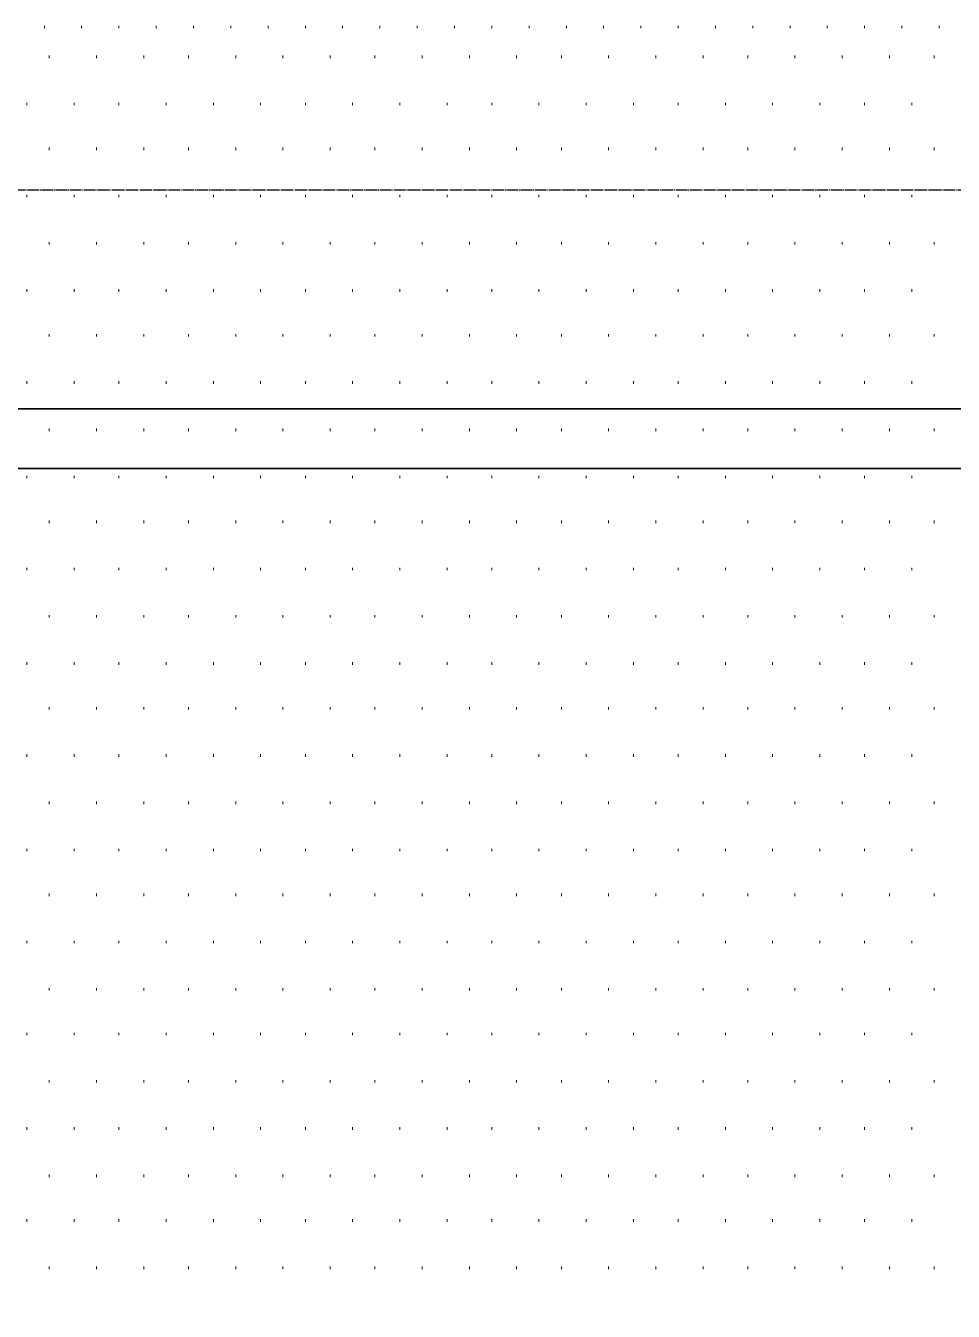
# Model space of a CAD drawing. Header units: millimetres. Extents: x -383313 to -161684, y -117025 to 99224.
# Drawn here: x -323717 to -322137, y -7491 to -5302 of the extents above; entities that cross this region are included whole.
import ezdxf

# ---------------------------------------------------------------- set-up
doc = ezdxf.new("R2010")
doc.units = ezdxf.units.MM
doc.header["$MEASUREMENT"] = 0
doc.linetypes.add('PS-GOST2.303 5', pattern=[24, 20, -1.5, 1, -1.5])
doc.layers.add('PDF_Geometry', color=7, linetype='Continuous')
doc.layers.add('PS_Оси', color=5, linetype='PS-GOST2.303 5')

# ---------------------------------------------------------------- blocks, each defined once
blk = doc.blocks.new('A$Cf5759c35')
at = {"layer": 'PDF_Geometry', "color": 8, "lineweight": 13}
for points in [[(34776.7, 12958.2), (34776.7, 12962.5)], [(34840.2, 12958.2), (34840.2, 12962.5)], [(34903.7, 12958.2), (34903.7, 12962.5)], [(34967.2, 12958.2), (34967.2, 12962.5)], [(35030.7, 12958.2), (35030.7, 12962.5)], [(35094.2, 12958.2), (35094.2, 12962.5)], [(35157.7, 12958.2), (35157.7, 12962.5)], [(35221.2, 12958.2), (35221.2, 12962.5)], [(35284.7, 12958.2), (35284.7, 12962.5)], [(35348.2, 12958.2), (35348.2, 12962.5)], [(35411.7, 12958.2), (35411.7, 12962.5)], [(35475.2, 12958.2), (35475.2, 12962.5)], [(35538.7, 12958.2), (35538.7, 12962.5)], [(35602.2, 12958.2), (35602.2, 12962.5)], [(35665.7, 12958.2), (35665.7, 12962.5)], [(35729.2, 12958.2), (35729.2, 12962.5)], [(35792.7, 12958.2), (35792.7, 12962.5)], [(35856.2, 12958.2), (35856.2, 12962.5)], [(35919.7, 12958.2), (35919.7, 12962.5)], [(35983.2, 12958.2), (35983.2, 12962.5)], [(36046.7, 12958.2), (36046.7, 12962.5)], [(36110.2, 12958.2), (36110.2, 12962.5)], [(36173.7, 12958.2), (36173.7, 12962.5)], [(36237.2, 12958.2), (36237.2, 12962.5)], [(36300.7, 12958.2), (36300.7, 12962.5)]]:
    blk.add_lwpolyline(points, dxfattribs=at)
at = {"layer": 'PDF_Geometry', "color": 8, "lineweight": 9}
for points in [[(34785.1, 12907.4), (34785.1, 12911.7)], [(34865.6, 12907.4), (34865.6, 12911.7)], [(34946, 12907.4), (34946, 12911.7)], [(35022.2, 12907.4), (35022.2, 12911.7)], [(35102.6, 12907.4), (35102.6, 12911.7)], [(35183.1, 12907.4), (35183.1, 12911.7)], [(35263.5, 12907.4), (35263.5, 12911.7)], [(35339.7, 12907.4), (35339.7, 12911.7)], [(35420.1, 12907.4), (35420.1, 12911.7)], [(35500.6, 12907.4), (35500.6, 12911.7)], [(35581, 12907.4), (35581, 12911.7)], [(35657.2, 12907.4), (35657.2, 12911.7)], [(35737.6, 12907.4), (35737.6, 12911.7)], [(35818.1, 12907.4), (35818.1, 12911.7)], [(35898.5, 12907.4), (35898.5, 12911.7)], [(35974.7, 12907.4), (35974.7, 12911.7)], [(36055.1, 12907.4), (36055.1, 12911.7)], [(36135.6, 12907.4), (36135.6, 12911.7)], [(36216, 12907.4), (36216, 12911.7)], [(36292.2, 12907.4), (36292.2, 12911.7)], [(34747, 12827), (34747, 12831.2)], [(34827.5, 12827), (34827.5, 12831.2)], [(34903.7, 12827), (34903.7, 12831.2)], [(34984.1, 12827), (34984.1, 12831.2)], [(35064.5, 12827), (35064.5, 12831.2)], [(35145, 12827), (35145, 12831.2)], [(35221.2, 12827), (35221.2, 12831.2)], [(35301.6, 12827), (35301.6, 12831.2)], [(35382, 12827), (35382, 12831.2)], [(35462.5, 12827), (35462.5, 12831.2)], [(35538.7, 12827), (35538.7, 12831.2)], [(35619.1, 12827), (35619.1, 12831.2)], [(35699.5, 12827), (35699.5, 12831.2)], [(35780, 12827), (35780, 12831.2)], [(35856.2, 12827), (35856.2, 12831.2)], [(35936.6, 12827), (35936.6, 12831.2)], [(36017, 12827), (36017, 12831.2)], [(36097.5, 12827), (36097.5, 12831.2)], [(36173.7, 12827), (36173.7, 12831.2)], [(36254.1, 12827), (36254.1, 12831.2)], [(34785.1, 12750.8), (34785.1, 12755)], [(34865.6, 12750.8), (34865.6, 12755)], [(34946, 12750.8), (34946, 12755)], [(35022.2, 12750.8), (35022.2, 12755)], [(35102.6, 12750.8), (35102.6, 12755)], [(35183.1, 12750.8), (35183.1, 12755)], [(35263.5, 12750.8), (35263.5, 12755)], [(35339.7, 12750.8), (35339.7, 12755)], [(35420.1, 12750.8), (35420.1, 12755)], [(35500.6, 12750.8), (35500.6, 12755)], [(35581, 12750.8), (35581, 12755)], [(35657.2, 12750.8), (35657.2, 12755)], [(35737.6, 12750.8), (35737.6, 12755)], [(35818.1, 12750.8), (35818.1, 12755)], [(35898.5, 12750.8), (35898.5, 12755)], [(35974.7, 12750.8), (35974.7, 12755)], [(36055.1, 12750.8), (36055.1, 12755)], [(36135.6, 12750.8), (36135.6, 12755)], [(36216, 12750.8), (36216, 12755)], [(36292.2, 12750.8), (36292.2, 12755)], [(34747, 12670.4), (34747, 12674.6)], [(34827.5, 12670.4), (34827.5, 12674.6)], [(34903.7, 12670.4), (34903.7, 12674.6)], [(34984.1, 12670.4), (34984.1, 12674.6)], [(35064.5, 12670.4), (35064.5, 12674.6)], [(35145, 12670.4), (35145, 12674.6)], [(35221.2, 12670.4), (35221.2, 12674.6)], [(35301.6, 12670.4), (35301.6, 12674.6)], [(35382, 12670.4), (35382, 12674.6)], [(35462.5, 12670.4), (35462.5, 12674.6)], [(35538.7, 12670.4), (35538.7, 12674.6)], [(35619.1, 12670.4), (35619.1, 12674.6)], [(35699.5, 12670.4), (35699.5, 12674.6)], [(35780, 12670.4), (35780, 12674.6)], [(35856.2, 12670.4), (35856.2, 12674.6)], [(35936.6, 12670.4), (35936.6, 12674.6)], [(36017, 12670.4), (36017, 12674.6)], [(36097.5, 12670.4), (36097.5, 12674.6)], [(36173.7, 12670.4), (36173.7, 12674.6)], [(36254.1, 12670.4), (36254.1, 12674.6)], [(34785.1, 12589.9), (34785.1, 12594.2)], [(34865.6, 12589.9), (34865.6, 12594.2)], [(34946, 12589.9), (34946, 12594.2)], [(35022.2, 12589.9), (35022.2, 12594.2)], [(35102.6, 12589.9), (35102.6, 12594.2)], [(35183.1, 12589.9), (35183.1, 12594.2)], [(35263.5, 12589.9), (35263.5, 12594.2)], [(35339.7, 12589.9), (35339.7, 12594.2)], [(35420.1, 12589.9), (35420.1, 12594.2)], [(35500.6, 12589.9), (35500.6, 12594.2)], [(35581, 12589.9), (35581, 12594.2)], [(35657.2, 12589.9), (35657.2, 12594.2)], [(35737.6, 12589.9), (35737.6, 12594.2)], [(35818.1, 12589.9), (35818.1, 12594.2)], [(35898.5, 12589.9), (35898.5, 12594.2)], [(35974.7, 12589.9), (35974.7, 12594.2)], [(36055.1, 12589.9), (36055.1, 12594.2)], [(36135.6, 12589.9), (36135.6, 12594.2)], [(36216, 12589.9), (36216, 12594.2)], [(36292.2, 12589.9), (36292.2, 12594.2)], [(34747, 12509.5), (34747, 12513.7)], [(34827.5, 12509.5), (34827.5, 12513.7)], [(34903.7, 12509.5), (34903.7, 12513.7)], [(34984.1, 12509.5), (34984.1, 12513.7)], [(35064.5, 12509.5), (35064.5, 12513.7)], [(35145, 12509.5), (35145, 12513.7)], [(35221.2, 12509.5), (35221.2, 12513.7)], [(35301.6, 12509.5), (35301.6, 12513.7)], [(35382, 12509.5), (35382, 12513.7)], [(35462.5, 12509.5), (35462.5, 12513.7)], [(35538.7, 12509.5), (35538.7, 12513.7)], [(35619.1, 12509.5), (35619.1, 12513.7)], [(35699.5, 12509.5), (35699.5, 12513.7)], [(35780, 12509.5), (35780, 12513.7)], [(35856.2, 12509.5), (35856.2, 12513.7)], [(35936.6, 12509.5), (35936.6, 12513.7)], [(36017, 12509.5), (36017, 12513.7)], [(36097.5, 12509.5), (36097.5, 12513.7)], [(36173.7, 12509.5), (36173.7, 12513.7)], [(36254.1, 12509.5), (36254.1, 12513.7)], [(34785.1, 12433.3), (34785.1, 12437.5)], [(34865.6, 12433.3), (34865.6, 12437.5)], [(34946, 12433.3), (34946, 12437.5)], [(35022.2, 12433.3), (35022.2, 12437.5)], [(35102.6, 12433.3), (35102.6, 12437.5)], [(35183.1, 12433.3), (35183.1, 12437.5)], [(35263.5, 12433.3), (35263.5, 12437.5)], [(35339.7, 12433.3), (35339.7, 12437.5)], [(35420.1, 12433.3), (35420.1, 12437.5)], [(35500.6, 12433.3), (35500.6, 12437.5)], [(35581, 12433.3), (35581, 12437.5)], [(35657.2, 12433.3), (35657.2, 12437.5)], [(35737.6, 12433.3), (35737.6, 12437.5)], [(35818.1, 12433.3), (35818.1, 12437.5)], [(35898.5, 12433.3), (35898.5, 12437.5)], [(35974.7, 12433.3), (35974.7, 12437.5)], [(36055.1, 12433.3), (36055.1, 12437.5)], [(36135.6, 12433.3), (36135.6, 12437.5)], [(36216, 12433.3), (36216, 12437.5)], [(36292.2, 12433.3), (36292.2, 12437.5)], [(34747, 12352.9), (34747, 12357.1)], [(34827.5, 12352.9), (34827.5, 12357.1)], [(34903.7, 12352.9), (34903.7, 12357.1)], [(34984.1, 12352.9), (34984.1, 12357.1)], [(35064.5, 12352.9), (35064.5, 12357.1)], [(35145, 12352.9), (35145, 12357.1)], [(35221.2, 12352.9), (35221.2, 12357.1)], [(35301.6, 12352.9), (35301.6, 12357.1)], [(35382, 12352.9), (35382, 12357.1)], [(35462.5, 12352.9), (35462.5, 12357.1)], [(35538.7, 12352.9), (35538.7, 12357.1)], [(35619.1, 12352.9), (35619.1, 12357.1)], [(35699.5, 12352.9), (35699.5, 12357.1)], [(35780, 12352.9), (35780, 12357.1)], [(35856.2, 12352.9), (35856.2, 12357.1)], [(35936.6, 12352.9), (35936.6, 12357.1)], [(36017, 12352.9), (36017, 12357.1)], [(36097.5, 12352.9), (36097.5, 12357.1)], [(36173.7, 12352.9), (36173.7, 12357.1)], [(36254.1, 12352.9), (36254.1, 12357.1)], [(34785.1, 12272.4), (34785.1, 12276.7)], [(34865.6, 12272.4), (34865.6, 12276.7)], [(34946, 12272.4), (34946, 12276.7)], [(35022.2, 12272.4), (35022.2, 12276.7)], [(35102.6, 12272.4), (35102.6, 12276.7)], [(35183.1, 12272.4), (35183.1, 12276.7)], [(35263.5, 12272.4), (35263.5, 12276.7)], [(35339.7, 12272.4), (35339.7, 12276.7)], [(35420.1, 12272.4), (35420.1, 12276.7)], [(35500.6, 12272.4), (35500.6, 12276.7)], [(35581, 12272.4), (35581, 12276.7)], [(35657.2, 12272.4), (35657.2, 12276.7)], [(35737.6, 12272.4), (35737.6, 12276.7)], [(35818.1, 12272.4), (35818.1, 12276.7)], [(35898.5, 12272.4), (35898.5, 12276.7)], [(35974.7, 12272.4), (35974.7, 12276.7)], [(36055.1, 12272.4), (36055.1, 12276.7)], [(36135.6, 12272.4), (36135.6, 12276.7)], [(36216, 12272.4), (36216, 12276.7)], [(36292.2, 12272.4), (36292.2, 12276.7)], [(34747, 12192), (34747, 12196.2)], [(34827.5, 12192), (34827.5, 12196.2)], [(34903.7, 12192), (34903.7, 12196.2)], [(34984.1, 12192), (34984.1, 12196.2)], [(35064.5, 12192), (35064.5, 12196.2)], [(35145, 12192), (35145, 12196.2)], [(35221.2, 12192), (35221.2, 12196.2)], [(35301.6, 12192), (35301.6, 12196.2)], [(35382, 12192), (35382, 12196.2)], [(35462.5, 12192), (35462.5, 12196.2)], [(35538.7, 12192), (35538.7, 12196.2)], [(35619.1, 12192), (35619.1, 12196.2)], [(35699.5, 12192), (35699.5, 12196.2)], [(35780, 12192), (35780, 12196.2)], [(35856.2, 12192), (35856.2, 12196.2)], [(35936.6, 12192), (35936.6, 12196.2)], [(36017, 12192), (36017, 12196.2)], [(36097.5, 12192), (36097.5, 12196.2)], [(36173.7, 12192), (36173.7, 12196.2)], [(36254.1, 12192), (36254.1, 12196.2)], [(34785.1, 12115.8), (34785.1, 12120)], [(34865.6, 12115.8), (34865.6, 12120)], [(34946, 12115.8), (34946, 12120)], [(35022.2, 12115.8), (35022.2, 12120)], [(35102.6, 12115.8), (35102.6, 12120)], [(35183.1, 12115.8), (35183.1, 12120)], [(35263.5, 12115.8), (35263.5, 12120)], [(35339.7, 12115.8), (35339.7, 12120)], [(35420.1, 12115.8), (35420.1, 12120)], [(35500.6, 12115.8), (35500.6, 12120)], [(35581, 12115.8), (35581, 12120)], [(35657.2, 12115.8), (35657.2, 12120)], [(35737.6, 12115.8), (35737.6, 12120)], [(35818.1, 12115.8), (35818.1, 12120)], [(35898.5, 12115.8), (35898.5, 12120)], [(35974.7, 12115.8), (35974.7, 12120)], [(36055.1, 12115.8), (36055.1, 12120)], [(36135.6, 12115.8), (36135.6, 12120)], [(36216, 12115.8), (36216, 12120)], [(36292.2, 12115.8), (36292.2, 12120)], [(34747, 12035.4), (34747, 12039.6)], [(34827.5, 12035.4), (34827.5, 12039.6)], [(34903.7, 12035.4), (34903.7, 12039.6)], [(34984.1, 12035.4), (34984.1, 12039.6)], [(35064.5, 12035.4), (35064.5, 12039.6)], [(35145, 12035.4), (35145, 12039.6)], [(35221.2, 12035.4), (35221.2, 12039.6)], [(35301.6, 12035.4), (35301.6, 12039.6)], [(35382, 12035.4), (35382, 12039.6)], [(35462.5, 12035.4), (35462.5, 12039.6)], [(35538.7, 12035.4), (35538.7, 12039.6)], [(35619.1, 12035.4), (35619.1, 12039.6)], [(35699.5, 12035.4), (35699.5, 12039.6)], [(35780, 12035.4), (35780, 12039.6)], [(35856.2, 12035.4), (35856.2, 12039.6)], [(35936.6, 12035.4), (35936.6, 12039.6)], [(36017, 12035.4), (36017, 12039.6)], [(36097.5, 12035.4), (36097.5, 12039.6)], [(36173.7, 12035.4), (36173.7, 12039.6)], [(36254.1, 12035.4), (36254.1, 12039.6)], [(34785.1, 11954.9), (34785.1, 11959.2)], [(34865.6, 11954.9), (34865.6, 11959.2)], [(34946, 11954.9), (34946, 11959.2)], [(35022.2, 11954.9), (35022.2, 11959.2)], [(35102.6, 11954.9), (35102.6, 11959.2)], [(35183.1, 11954.9), (35183.1, 11959.2)], [(35263.5, 11954.9), (35263.5, 11959.2)], [(35339.7, 11954.9), (35339.7, 11959.2)], [(35420.1, 11954.9), (35420.1, 11959.2)], [(35500.6, 11954.9), (35500.6, 11959.2)], [(35581, 11954.9), (35581, 11959.2)], [(35657.2, 11954.9), (35657.2, 11959.2)], [(35737.6, 11954.9), (35737.6, 11959.2)], [(35818.1, 11954.9), (35818.1, 11959.2)], [(35898.5, 11954.9), (35898.5, 11959.2)], [(35974.7, 11954.9), (35974.7, 11959.2)], [(36055.1, 11954.9), (36055.1, 11959.2)], [(36135.6, 11954.9), (36135.6, 11959.2)], [(36216, 11954.9), (36216, 11959.2)], [(36292.2, 11954.9), (36292.2, 11959.2)], [(34747, 11874.5), (34747, 11878.7)], [(34827.5, 11874.5), (34827.5, 11878.7)], [(34903.7, 11874.5), (34903.7, 11878.7)], [(34984.1, 11874.5), (34984.1, 11878.7)], [(35064.5, 11874.5), (35064.5, 11878.7)], [(35145, 11874.5), (35145, 11878.7)], [(35221.2, 11874.5), (35221.2, 11878.7)], [(35301.6, 11874.5), (35301.6, 11878.7)], [(35382, 11874.5), (35382, 11878.7)], [(35462.5, 11874.5), (35462.5, 11878.7)], [(35538.7, 11874.5), (35538.7, 11878.7)], [(35619.1, 11874.5), (35619.1, 11878.7)], [(35699.5, 11874.5), (35699.5, 11878.7)], [(35780, 11874.5), (35780, 11878.7)], [(35856.2, 11874.5), (35856.2, 11878.7)], [(35936.6, 11874.5), (35936.6, 11878.7)], [(36017, 11874.5), (36017, 11878.7)], [(36097.5, 11874.5), (36097.5, 11878.7)], [(36173.7, 11874.5), (36173.7, 11878.7)], [(36254.1, 11874.5), (36254.1, 11878.7)], [(34785.1, 11798.3), (34785.1, 11802.5)], [(34865.6, 11798.3), (34865.6, 11802.5)], [(34946, 11798.3), (34946, 11802.5)], [(35022.2, 11798.3), (35022.2, 11802.5)], [(35102.6, 11798.3), (35102.6, 11802.5)], [(35183.1, 11798.3), (35183.1, 11802.5)], [(35263.5, 11798.3), (35263.5, 11802.5)], [(35339.7, 11798.3), (35339.7, 11802.5)], [(35420.1, 11798.3), (35420.1, 11802.5)], [(35500.6, 11798.3), (35500.6, 11802.5)], [(35581, 11798.3), (35581, 11802.5)], [(35657.2, 11798.3), (35657.2, 11802.5)], [(35737.6, 11798.3), (35737.6, 11802.5)], [(35818.1, 11798.3), (35818.1, 11802.5)], [(35898.5, 11798.3), (35898.5, 11802.5)], [(35974.7, 11798.3), (35974.7, 11802.5)], [(36055.1, 11798.3), (36055.1, 11802.5)], [(36135.6, 11798.3), (36135.6, 11802.5)], [(36216, 11798.3), (36216, 11802.5)], [(36292.2, 11798.3), (36292.2, 11802.5)], [(34747, 11717.9), (34747, 11722.1)], [(34827.5, 11717.9), (34827.5, 11722.1)], [(34903.7, 11717.9), (34903.7, 11722.1)], [(34984.1, 11717.9), (34984.1, 11722.1)], [(35064.5, 11717.9), (35064.5, 11722.1)], [(35145, 11717.9), (35145, 11722.1)], [(35221.2, 11717.9), (35221.2, 11722.1)], [(35301.6, 11717.9), (35301.6, 11722.1)], [(35382, 11717.9), (35382, 11722.1)], [(35462.5, 11717.9), (35462.5, 11722.1)], [(35538.7, 11717.9), (35538.7, 11722.1)], [(35619.1, 11717.9), (35619.1, 11722.1)], [(35699.5, 11717.9), (35699.5, 11722.1)], [(35780, 11717.9), (35780, 11722.1)], [(35856.2, 11717.9), (35856.2, 11722.1)], [(35936.6, 11717.9), (35936.6, 11722.1)], [(36017, 11717.9), (36017, 11722.1)], [(36097.5, 11717.9), (36097.5, 11722.1)], [(36173.7, 11717.9), (36173.7, 11722.1)], [(36254.1, 11717.9), (36254.1, 11722.1)], [(34785.1, 11637.4), (34785.1, 11641.7)], [(34865.6, 11637.4), (34865.6, 11641.7)], [(34946, 11637.4), (34946, 11641.7)], [(35022.2, 11637.4), (35022.2, 11641.7)], [(35102.6, 11637.4), (35102.6, 11641.7)], [(35183.1, 11637.4), (35183.1, 11641.7)], [(35263.5, 11637.4), (35263.5, 11641.7)], [(35339.7, 11637.4), (35339.7, 11641.7)], [(35420.1, 11637.4), (35420.1, 11641.7)], [(35500.6, 11637.4), (35500.6, 11641.7)], [(35581, 11637.4), (35581, 11641.7)], [(35657.2, 11637.4), (35657.2, 11641.7)], [(35737.6, 11637.4), (35737.6, 11641.7)], [(35818.1, 11637.4), (35818.1, 11641.7)], [(35898.5, 11637.4), (35898.5, 11641.7)], [(35974.7, 11637.4), (35974.7, 11641.7)], [(36055.1, 11637.4), (36055.1, 11641.7)], [(36135.6, 11637.4), (36135.6, 11641.7)], [(36216, 11637.4), (36216, 11641.7)], [(36292.2, 11637.4), (36292.2, 11641.7)], [(34747, 11557), (34747, 11561.2)], [(34827.5, 11557), (34827.5, 11561.2)], [(34903.7, 11557), (34903.7, 11561.2)], [(34984.1, 11557), (34984.1, 11561.2)], [(35064.5, 11557), (35064.5, 11561.2)], [(35145, 11557), (35145, 11561.2)], [(35221.2, 11557), (35221.2, 11561.2)], [(35301.6, 11557), (35301.6, 11561.2)], [(35382, 11557), (35382, 11561.2)], [(35462.5, 11557), (35462.5, 11561.2)], [(35538.7, 11557), (35538.7, 11561.2)], [(35619.1, 11557), (35619.1, 11561.2)], [(35699.5, 11557), (35699.5, 11561.2)], [(35780, 11557), (35780, 11561.2)], [(35856.2, 11557), (35856.2, 11561.2)], [(35936.6, 11557), (35936.6, 11561.2)], [(36017, 11557), (36017, 11561.2)], [(36097.5, 11557), (36097.5, 11561.2)], [(36173.7, 11557), (36173.7, 11561.2)], [(36254.1, 11557), (36254.1, 11561.2)], [(34785.1, 11480.8), (34785.1, 11485)], [(34865.6, 11480.8), (34865.6, 11485)], [(34946, 11480.8), (34946, 11485)], [(35022.2, 11480.8), (35022.2, 11485)], [(35102.6, 11480.8), (35102.6, 11485)], [(35183.1, 11480.8), (35183.1, 11485)], [(35263.5, 11480.8), (35263.5, 11485)], [(35339.7, 11480.8), (35339.7, 11485)], [(35420.1, 11480.8), (35420.1, 11485)], [(35500.6, 11480.8), (35500.6, 11485)], [(35581, 11480.8), (35581, 11485)], [(35657.2, 11480.8), (35657.2, 11485)], [(35737.6, 11480.8), (35737.6, 11485)], [(35818.1, 11480.8), (35818.1, 11485)], [(35898.5, 11480.8), (35898.5, 11485)], [(35974.7, 11480.8), (35974.7, 11485)], [(36055.1, 11480.8), (36055.1, 11485)], [(36135.6, 11480.8), (36135.6, 11485)], [(36216, 11480.8), (36216, 11485)], [(36292.2, 11480.8), (36292.2, 11485)], [(34747, 11400.4), (34747, 11404.6)], [(34827.5, 11400.4), (34827.5, 11404.6)], [(34903.7, 11400.4), (34903.7, 11404.6)], [(34984.1, 11400.4), (34984.1, 11404.6)], [(35064.5, 11400.4), (35064.5, 11404.6)], [(35145, 11400.4), (35145, 11404.6)], [(35221.2, 11400.4), (35221.2, 11404.6)], [(35301.6, 11400.4), (35301.6, 11404.6)], [(35382, 11400.4), (35382, 11404.6)], [(35462.5, 11400.4), (35462.5, 11404.6)], [(35538.7, 11400.4), (35538.7, 11404.6)], [(35619.1, 11400.4), (35619.1, 11404.6)], [(35699.5, 11400.4), (35699.5, 11404.6)], [(35780, 11400.4), (35780, 11404.6)], [(35856.2, 11400.4), (35856.2, 11404.6)], [(35936.6, 11400.4), (35936.6, 11404.6)], [(36017, 11400.4), (36017, 11404.6)], [(36097.5, 11400.4), (36097.5, 11404.6)], [(36173.7, 11400.4), (36173.7, 11404.6)], [(36254.1, 11400.4), (36254.1, 11404.6)], [(34785.1, 11319.9), (34785.1, 11324.2)], [(34865.6, 11319.9), (34865.6, 11324.2)], [(34946, 11319.9), (34946, 11324.2)], [(35022.2, 11319.9), (35022.2, 11324.2)], [(35102.6, 11319.9), (35102.6, 11324.2)], [(35183.1, 11319.9), (35183.1, 11324.2)], [(35263.5, 11319.9), (35263.5, 11324.2)], [(35339.7, 11319.9), (35339.7, 11324.2)], [(35420.1, 11319.9), (35420.1, 11324.2)], [(35500.6, 11319.9), (35500.6, 11324.2)], [(35581, 11319.9), (35581, 11324.2)], [(35657.2, 11319.9), (35657.2, 11324.2)], [(35737.6, 11319.9), (35737.6, 11324.2)], [(35818.1, 11319.9), (35818.1, 11324.2)], [(35898.5, 11319.9), (35898.5, 11324.2)], [(35974.7, 11319.9), (35974.7, 11324.2)], [(36055.1, 11319.9), (36055.1, 11324.2)], [(36135.6, 11319.9), (36135.6, 11324.2)], [(36216, 11319.9), (36216, 11324.2)], [(36292.2, 11319.9), (36292.2, 11324.2)], [(34747, 11243.7), (34747, 11248)], [(34827.5, 11243.7), (34827.5, 11248)], [(34903.7, 11243.7), (34903.7, 11248)], [(34984.1, 11243.7), (34984.1, 11248)], [(35064.5, 11243.7), (35064.5, 11248)], [(35145, 11243.7), (35145, 11248)], [(35221.2, 11243.7), (35221.2, 11248)], [(35301.6, 11243.7), (35301.6, 11248)], [(35382, 11243.7), (35382, 11248)], [(35462.5, 11243.7), (35462.5, 11248)], [(35538.7, 11243.7), (35538.7, 11248)], [(35619.1, 11243.7), (35619.1, 11248)], [(35699.5, 11243.7), (35699.5, 11248)], [(35780, 11243.7), (35780, 11248)], [(35856.2, 11243.7), (35856.2, 11248)], [(35936.6, 11243.7), (35936.6, 11248)], [(36017, 11243.7), (36017, 11248)], [(36097.5, 11243.7), (36097.5, 11248)], [(36173.7, 11243.7), (36173.7, 11248)], [(36254.1, 11243.7), (36254.1, 11248)], [(34785.1, 11163.3), (34785.1, 11167.5)], [(34865.6, 11163.3), (34865.6, 11167.5)], [(34946, 11163.3), (34946, 11167.5)], [(35022.2, 11163.3), (35022.2, 11167.5)], [(35102.6, 11163.3), (35102.6, 11167.5)], [(35183.1, 11163.3), (35183.1, 11167.5)], [(35263.5, 11163.3), (35263.5, 11167.5)], [(35339.7, 11163.3), (35339.7, 11167.5)], [(35420.1, 11163.3), (35420.1, 11167.5)], [(35500.6, 11163.3), (35500.6, 11167.5)], [(35581, 11163.3), (35581, 11167.5)], [(35657.2, 11163.3), (35657.2, 11167.5)], [(35737.6, 11163.3), (35737.6, 11167.5)], [(35818.1, 11163.3), (35818.1, 11167.5)], [(35898.5, 11163.3), (35898.5, 11167.5)], [(35974.7, 11163.3), (35974.7, 11167.5)], [(36055.1, 11163.3), (36055.1, 11167.5)], [(36135.6, 11163.3), (36135.6, 11167.5)], [(36216, 11163.3), (36216, 11167.5)], [(36292.2, 11163.3), (36292.2, 11167.5)], [(34747, 11082.9), (34747, 11087.1)], [(34827.5, 11082.9), (34827.5, 11087.1)], [(34903.7, 11082.9), (34903.7, 11087.1)], [(34984.1, 11082.9), (34984.1, 11087.1)], [(35064.5, 11082.9), (35064.5, 11087.1)], [(35145, 11082.9), (35145, 11087.1)], [(35221.2, 11082.9), (35221.2, 11087.1)], [(35301.6, 11082.9), (35301.6, 11087.1)], [(35382, 11082.9), (35382, 11087.1)], [(35462.5, 11082.9), (35462.5, 11087.1)], [(35538.7, 11082.9), (35538.7, 11087.1)], [(35619.1, 11082.9), (35619.1, 11087.1)], [(35699.5, 11082.9), (35699.5, 11087.1)], [(35780, 11082.9), (35780, 11087.1)], [(35856.2, 11082.9), (35856.2, 11087.1)], [(35936.6, 11082.9), (35936.6, 11087.1)], [(36017, 11082.9), (36017, 11087.1)], [(36097.5, 11082.9), (36097.5, 11087.1)], [(36173.7, 11082.9), (36173.7, 11087.1)], [(36254.1, 11082.9), (36254.1, 11087.1)], [(34785.1, 11002.4), (34785.1, 11006.7)], [(34865.6, 11002.4), (34865.6, 11006.7)], [(34946, 11002.4), (34946, 11006.7)], [(35022.2, 11002.4), (35022.2, 11006.7)], [(35102.6, 11002.4), (35102.6, 11006.7)], [(35183.1, 11002.4), (35183.1, 11006.7)], [(35263.5, 11002.4), (35263.5, 11006.7)], [(35339.7, 11002.4), (35339.7, 11006.7)], [(35420.1, 11002.4), (35420.1, 11006.7)], [(35500.6, 11002.4), (35500.6, 11006.7)], [(35581, 11002.4), (35581, 11006.7)], [(35657.2, 11002.4), (35657.2, 11006.7)], [(35737.6, 11002.4), (35737.6, 11006.7)], [(35818.1, 11002.4), (35818.1, 11006.7)], [(35898.5, 11002.4), (35898.5, 11006.7)], [(35974.7, 11002.4), (35974.7, 11006.7)], [(36055.1, 11002.4), (36055.1, 11006.7)], [(36135.6, 11002.4), (36135.6, 11006.7)], [(36216, 11002.4), (36216, 11006.7)], [(36292.2, 11002.4), (36292.2, 11006.7)], [(34747, 10926.2), (34747, 10930.5)], [(34827.5, 10926.2), (34827.5, 10930.5)], [(34903.7, 10926.2), (34903.7, 10930.5)], [(34984.1, 10926.2), (34984.1, 10930.5)], [(35064.5, 10926.2), (35064.5, 10930.5)], [(35145, 10926.2), (35145, 10930.5)], [(35221.2, 10926.2), (35221.2, 10930.5)], [(35301.6, 10926.2), (35301.6, 10930.5)], [(35382, 10926.2), (35382, 10930.5)], [(35462.5, 10926.2), (35462.5, 10930.5)], [(35538.7, 10926.2), (35538.7, 10930.5)], [(35619.1, 10926.2), (35619.1, 10930.5)], [(35699.5, 10926.2), (35699.5, 10930.5)], [(35780, 10926.2), (35780, 10930.5)], [(35856.2, 10926.2), (35856.2, 10930.5)], [(35936.6, 10926.2), (35936.6, 10930.5)], [(36017, 10926.2), (36017, 10930.5)], [(36097.5, 10926.2), (36097.5, 10930.5)], [(36173.7, 10926.2), (36173.7, 10930.5)], [(36254.1, 10926.2), (36254.1, 10930.5)], [(34785.1, 10845.8), (34785.1, 10850)], [(34865.6, 10845.8), (34865.6, 10850)], [(34946, 10845.8), (34946, 10850)], [(35022.2, 10845.8), (35022.2, 10850)], [(35102.6, 10845.8), (35102.6, 10850)], [(35183.1, 10845.8), (35183.1, 10850)], [(35263.5, 10845.8), (35263.5, 10850)], [(35339.7, 10845.8), (35339.7, 10850)], [(35420.1, 10845.8), (35420.1, 10850)], [(35500.6, 10845.8), (35500.6, 10850)], [(35581, 10845.8), (35581, 10850)], [(35657.2, 10845.8), (35657.2, 10850)], [(35737.6, 10845.8), (35737.6, 10850)], [(35818.1, 10845.8), (35818.1, 10850)], [(35898.5, 10845.8), (35898.5, 10850)], [(35974.7, 10845.8), (35974.7, 10850)], [(36055.1, 10845.8), (36055.1, 10850)], [(36135.6, 10845.8), (36135.6, 10850)], [(36216, 10845.8), (36216, 10850)], [(36292.2, 10845.8), (36292.2, 10850)]]:
    blk.add_lwpolyline(points, dxfattribs=at)
at = {"layer": 'PDF_Geometry', "color": 8, "lineweight": 35}
blk.add_lwpolyline([(38379.2, 12310.5), (28320.8, 12310.5), (28320.8, -7277.1), (28422.4, -7277.1), (28422.4, -3564.5), (28363.2, -3564.5), (28363.2, -1066.8), (28422.4, -1066.8), (28422.4, 2434.2), (28363.2, 2434.2), (28363.2, 4931.8), (28422.4, 4931.8), (28422.4, 8432.8), (28363.2, 8432.8), (28363.2, 10934.7), (28422.4, 10934.7), (28422.4, 12208.9), (38379.2, 12208.9)], dxfattribs=at)

msp = doc.modelspace()

# ---------------------------------------------------------------- linework, layer by layer
at = {"layer": 'PS_Оси'}
msp.add_lwpolyline([(-356346.98515, -5582.0977), (-355014.05882, -5582.0977), (-350514.05882, -5582.0977), (-345514.05882, -5582.0977), (-340514.05882, -5582.0977), (-335514.05882, -5582.0977), (-330514.05882, -5582.0977), (-325514.05882, -5582.0977), (-320514.05882, -5582.0977), (-316483.98892, -5582.0977)], dxfattribs=at)

# ---------------------------------------------------------------- block references
at = {"ltscale": 100}
msp.add_blockref('A$Cf5759c35', (-358461.97282, -18264.93104), dxfattribs=at)

doc.saveas('drawing.dxf')
